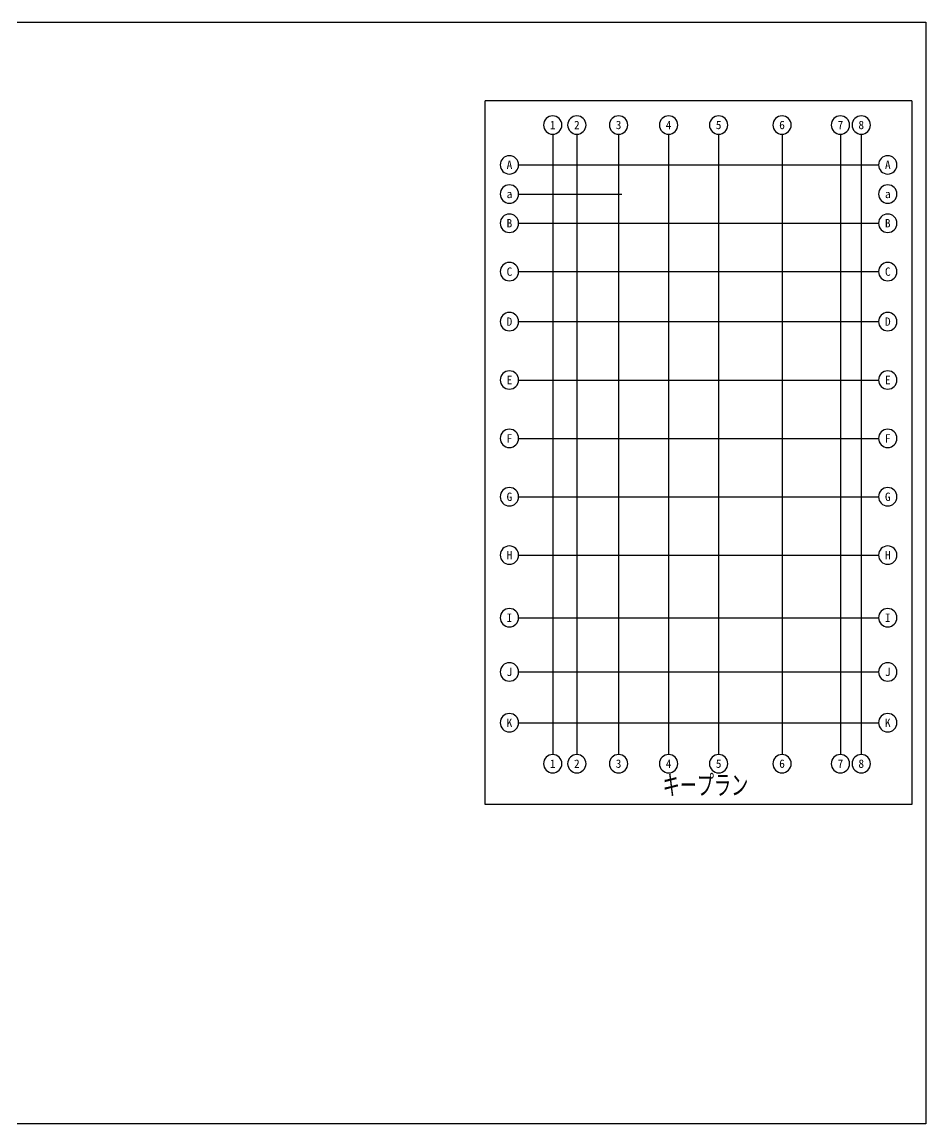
# Model space of a CAD drawing. Extents: x -229451 to 47804, y -161247 to 19812.
# Drawn here: x 33531 to 47804, y -29217 to -11814 of the extents above; entities that cross this region are included whole.
import ezdxf
from ezdxf.enums import TextEntityAlignment as Align
from ezdxf.lldxf.tags import DXFTag

# ---------------------------------------------------------------- set-up
doc = ezdxf.new("R2010")
doc.units = 0
doc.header["$LTSCALE"] = 450
doc.layers.add('E0_図面枠B_OFF', color=255, linetype='CONTINUOUS', plot=False)
doc.layers.add('E4_凡例', color=4, linetype='CONTINUOUS')
doc.layers.add('IA_通芯', color=12, linetype='CENTER2')
doc.styles.add('toda-A (0.7)', font='romans.shx', dxfattribs={"width": 0.7, "bigfont": 'extfont.shx'})
doc.styles.add('toda-G', font='msgothic.ttc')
tags = doc.linetypes.add('CENTER2', pattern=[2.3, 2, -0.1, 0.1, -0.1]).pattern_tags.tags
tags[10:11] = [DXFTag(74, 4), DXFTag(75, 0), DXFTag(340, '0'), DXFTag(46, 0.0), DXFTag(50, 0.0), DXFTag(44, 0.0), DXFTag(45, 0.0)]
tags[8:9] = [DXFTag(74, 4), DXFTag(75, 0), DXFTag(340, '0'), DXFTag(46, 0.0), DXFTag(50, 0.0), DXFTag(44, 0.0), DXFTag(45, 0.0)]
tags[6:7] = [DXFTag(74, 4), DXFTag(75, 0), DXFTag(340, '0'), DXFTag(46, 0.0), DXFTag(50, 0.0), DXFTag(44, 0.0), DXFTag(45, 0.0)]
tags[4:5] = [DXFTag(74, 4), DXFTag(75, 0), DXFTag(340, '0'), DXFTag(46, 0.0), DXFTag(50, 0.0), DXFTag(44, 0.0), DXFTag(45, 0.0)]

# ---------------------------------------------------------------- blocks, each defined once
blk = doc.blocks.new('通芯符号B')
at = {"layer": 'IA_通芯', "linetype": 'Continuous'}
blk.add_circle((0, 0), 275, dxfattribs=at)
at = {"layer": 'IA_通芯', "style": 'toda-G'}
blk.add_attdef('X02', text='', height=250, dxfattribs=at).set_placement((0, 0), align=Align.MIDDLE)
blk = doc.blocks.new('kenplan')
at = {"layer": 'E4_凡例'}
for p, q in [((-697, -9808), (-697, 1306)), ((6041, 1306), (-697, 1306)), ((6041, 1306), (6041, -9808)), ((6041, -9808), (-697, -9808))]:
    blk.add_line(p, q, dxfattribs=at)
at = {"layer": 'IA_通芯', "ltscale": 0.5}
for p, q in [((368, 779), (368, -9018)), ((749, 779), (749, -9018)), ((1408, 779), (1408, -9018)), ((2198, 779), (2198, -9018)), ((2988, 779), (2988, -9018)), ((3989, 779), (3989, -9018)), ((4911, 779), (4911, -9018)), ((5240, 779), (5240, -9018)), ((-170, 295), (5514, 295)), ((-170, -166), (1459, -166)), ((-170, -627), (5514, -627)), ((-170, -1391), (5514, -1391)), ((-170, -2181), (5514, -2181)), ((-170, -3103), (5514, -3103)), ((-170, -4025), (5514, -4025)), ((-170, -4947), (5514, -4947)), ((-170, -5869), (5514, -5869)), ((-170, -6857), (5514, -6857)), ((-170, -7713), (5514, -7713)), ((-170, -8516), (5514, -8516))]:
    blk.add_line(p, q, dxfattribs=at)
at = {"layer": 'IA_通芯'}
ref = blk.add_blockref('通芯符号B', (368, 924), dxfattribs=dict(at, xscale=-0.526799046353573, yscale=0.526799046353573, zscale=0.526799046476228, rotation=179.9999999999998))
ref.add_attrib('X02', '1', dxfattribs={"height": 132, "style": 'toda-G'}).set_placement((368, 924), align=Align.MIDDLE)
ref = blk.add_blockref('通芯符号B', (749, 924), dxfattribs=dict(at, xscale=-0.526799046353573, yscale=0.526799046353573, zscale=0.526799046476228, rotation=179.9999999999998))
ref.add_attrib('X02', '2', dxfattribs={"height": 132, "style": 'toda-G'}).set_placement((749, 924), align=Align.MIDDLE)
ref = blk.add_blockref('通芯符号B', (1408, 924), dxfattribs=dict(at, xscale=-0.526799046353573, yscale=0.526799046353573, zscale=0.526799046476228, rotation=179.9999999999998))
ref.add_attrib('X02', '3', dxfattribs={"height": 132, "style": 'toda-G'}).set_placement((1408, 924), align=Align.MIDDLE)
ref = blk.add_blockref('通芯符号B', (2198, 924), dxfattribs=dict(at, xscale=-0.526799046353573, yscale=0.526799046353573, zscale=0.526799046476228, rotation=179.9999999999998))
ref.add_attrib('X02', '4', dxfattribs={"height": 132, "style": 'toda-G'}).set_placement((2198, 924), align=Align.MIDDLE)
ref = blk.add_blockref('通芯符号B', (2988, 924), dxfattribs=dict(at, xscale=-0.526799046353573, yscale=0.526799046353573, zscale=0.526799046476228, rotation=179.9999999999998))
ref.add_attrib('X02', '5', dxfattribs={"height": 132, "style": 'toda-G'}).set_placement((2988, 924), align=Align.MIDDLE)
ref = blk.add_blockref('通芯符号B', (3989, 924), dxfattribs=dict(at, xscale=-0.526799046353573, yscale=0.526799046353573, zscale=0.526799046476228, rotation=179.9999999999998))
ref.add_attrib('X02', '6', dxfattribs={"height": 132, "style": 'toda-G'}).set_placement((3989, 924), align=Align.MIDDLE)
ref = blk.add_blockref('通芯符号B', (4911, 924), dxfattribs=dict(at, xscale=-0.526799046353573, yscale=0.526799046353573, zscale=0.526799046476228, rotation=179.9999999999998))
ref.add_attrib('X02', '7', dxfattribs={"height": 132, "style": 'toda-G'}).set_placement((4911, 924), align=Align.MIDDLE)
ref = blk.add_blockref('通芯符号B', (5240, 924), dxfattribs=dict(at, xscale=-0.526799046353573, yscale=0.526799046353573, zscale=0.526799046476228, rotation=179.9999999999998))
ref.add_attrib('X02', '8', dxfattribs={"height": 132, "style": 'toda-G'}).set_placement((5240, 924), align=Align.MIDDLE)
ref = blk.add_blockref('通芯符号B', (-315, 295), dxfattribs=dict(at, xscale=-0.526799046353573, yscale=0.526799046353573, zscale=0.526799046476228, rotation=179.9999999999998))
ref.add_attrib('X02', 'A', dxfattribs={"height": 132, "style": 'toda-G'}).set_placement((-315, 295), align=Align.MIDDLE)
ref = blk.add_blockref('通芯符号B', (5659, 295), dxfattribs=dict(at, xscale=-0.526799046353573, yscale=0.526799046353573, zscale=0.526799046476228, rotation=179.9999999999998))
ref.add_attrib('X02', 'A', dxfattribs={"height": 132, "style": 'toda-G'}).set_placement((5659, 295), align=Align.MIDDLE)
ref = blk.add_blockref('通芯符号B', (-315, -166), dxfattribs=dict(at, xscale=-0.526799046353573, yscale=0.526799046353573, zscale=0.526799046476228, rotation=179.9999999999998))
ref.add_attrib('X02', 'a', dxfattribs={"height": 132, "style": 'toda-G'}).set_placement((-315, -166), align=Align.MIDDLE)
ref = blk.add_blockref('通芯符号B', (5659, -166), dxfattribs=dict(at, xscale=-0.526799046353573, yscale=0.526799046353573, zscale=0.526799046476228, rotation=179.9999999999998))
ref.add_attrib('X02', 'a', dxfattribs={"height": 132, "style": 'toda-G'}).set_placement((5659, -166), align=Align.MIDDLE)
ref = blk.add_blockref('通芯符号B', (-315, -627), dxfattribs=dict(at, xscale=-0.526799046353573, yscale=0.526799046353573, zscale=0.526799046476228, rotation=179.9999999999998))
ref.add_attrib('X02', 'B', dxfattribs={"height": 132, "style": 'toda-G'}).set_placement((-315, -627), align=Align.MIDDLE)
ref = blk.add_blockref('通芯符号B', (5659, -627), dxfattribs=dict(at, xscale=-0.526799046353573, yscale=0.526799046353573, zscale=0.526799046476228, rotation=179.9999999999998))
ref.add_attrib('X02', 'B', dxfattribs={"height": 132, "style": 'toda-G'}).set_placement((5659, -627), align=Align.MIDDLE)
ref = blk.add_blockref('通芯符号B', (-315, -1391), dxfattribs=dict(at, xscale=-0.526799046353573, yscale=0.526799046353573, zscale=0.526799046476228, rotation=179.9999999999998))
ref.add_attrib('X02', 'C', dxfattribs={"height": 132, "style": 'toda-G'}).set_placement((-315, -1391), align=Align.MIDDLE)
ref = blk.add_blockref('通芯符号B', (5659, -1391), dxfattribs=dict(at, xscale=-0.526799046353573, yscale=0.526799046353573, zscale=0.526799046476228, rotation=179.9999999999998))
ref.add_attrib('X02', 'C', dxfattribs={"height": 132, "style": 'toda-G'}).set_placement((5659, -1391), align=Align.MIDDLE)
ref = blk.add_blockref('通芯符号B', (-315, -2181), dxfattribs=dict(at, xscale=-0.526799046353573, yscale=0.526799046353573, zscale=0.526799046476228, rotation=179.9999999999998))
ref.add_attrib('X02', 'D', dxfattribs={"height": 132, "style": 'toda-G'}).set_placement((-315, -2181), align=Align.MIDDLE)
ref = blk.add_blockref('通芯符号B', (5659, -2181), dxfattribs=dict(at, xscale=-0.526799046353573, yscale=0.526799046353573, zscale=0.526799046476228, rotation=179.9999999999998))
ref.add_attrib('X02', 'D', dxfattribs={"height": 132, "style": 'toda-G'}).set_placement((5659, -2181), align=Align.MIDDLE)
ref = blk.add_blockref('通芯符号B', (-315, -3103), dxfattribs=dict(at, xscale=-0.526799046353573, yscale=0.526799046353573, zscale=0.526799046476228, rotation=179.9999999999998))
ref.add_attrib('X02', 'E', dxfattribs={"height": 132, "style": 'toda-G'}).set_placement((-315, -3103), align=Align.MIDDLE)
ref = blk.add_blockref('通芯符号B', (5659, -3103), dxfattribs=dict(at, xscale=-0.526799046353573, yscale=0.526799046353573, zscale=0.526799046476228, rotation=179.9999999999998))
ref.add_attrib('X02', 'E', dxfattribs={"height": 132, "style": 'toda-G'}).set_placement((5659, -3103), align=Align.MIDDLE)
ref = blk.add_blockref('通芯符号B', (-315, -4025), dxfattribs=dict(at, xscale=-0.526799046353573, yscale=0.526799046353573, zscale=0.526799046476228, rotation=179.9999999999998))
ref.add_attrib('X02', 'F', dxfattribs={"height": 132, "style": 'toda-G'}).set_placement((-315, -4025), align=Align.MIDDLE)
ref = blk.add_blockref('通芯符号B', (5659, -4025), dxfattribs=dict(at, xscale=-0.526799046353573, yscale=0.526799046353573, zscale=0.526799046476228, rotation=179.9999999999998))
ref.add_attrib('X02', 'F', dxfattribs={"height": 132, "style": 'toda-G'}).set_placement((5659, -4025), align=Align.MIDDLE)
ref = blk.add_blockref('通芯符号B', (-315, -4947), dxfattribs=dict(at, xscale=-0.526799046353573, yscale=0.526799046353573, zscale=0.526799046476228, rotation=179.9999999999998))
ref.add_attrib('X02', 'G', dxfattribs={"height": 132, "style": 'toda-G'}).set_placement((-315, -4947), align=Align.MIDDLE)
ref = blk.add_blockref('通芯符号B', (5659, -4947), dxfattribs=dict(at, xscale=-0.526799046353573, yscale=0.526799046353573, zscale=0.526799046476228, rotation=179.9999999999998))
ref.add_attrib('X02', 'G', dxfattribs={"height": 132, "style": 'toda-G'}).set_placement((5659, -4947), align=Align.MIDDLE)
ref = blk.add_blockref('通芯符号B', (-315, -5869), dxfattribs=dict(at, xscale=-0.526799046353573, yscale=0.526799046353573, zscale=0.526799046476228, rotation=179.9999999999998))
ref.add_attrib('X02', 'H', dxfattribs={"height": 132, "style": 'toda-G'}).set_placement((-315, -5869), align=Align.MIDDLE)
ref = blk.add_blockref('通芯符号B', (5659, -5869), dxfattribs=dict(at, xscale=-0.526799046353573, yscale=0.526799046353573, zscale=0.526799046476228, rotation=179.9999999999998))
ref.add_attrib('X02', 'H', dxfattribs={"height": 132, "style": 'toda-G'}).set_placement((5659, -5869), align=Align.MIDDLE)
ref = blk.add_blockref('通芯符号B', (-315, -6857), dxfattribs=dict(at, xscale=-0.526799046353573, yscale=0.526799046353573, zscale=0.526799046476228, rotation=179.9999999999998))
ref.add_attrib('X02', 'I', dxfattribs={"height": 132, "style": 'toda-G'}).set_placement((-315, -6857), align=Align.MIDDLE)
ref = blk.add_blockref('通芯符号B', (5659, -6857), dxfattribs=dict(at, xscale=-0.526799046353573, yscale=0.526799046353573, zscale=0.526799046476228, rotation=179.9999999999998))
ref.add_attrib('X02', 'I', dxfattribs={"height": 132, "style": 'toda-G'}).set_placement((5659, -6857), align=Align.MIDDLE)
ref = blk.add_blockref('通芯符号B', (-315, -7713), dxfattribs=dict(at, xscale=-0.526799046353573, yscale=0.526799046353573, zscale=0.526799046476228, rotation=179.9999999999998))
ref.add_attrib('X02', 'J', dxfattribs={"height": 132, "style": 'toda-G'}).set_placement((-315, -7713), align=Align.MIDDLE)
ref = blk.add_blockref('通芯符号B', (5659, -7713), dxfattribs=dict(at, xscale=-0.526799046353573, yscale=0.526799046353573, zscale=0.526799046476228, rotation=179.9999999999998))
ref.add_attrib('X02', 'J', dxfattribs={"height": 132, "style": 'toda-G'}).set_placement((5659, -7713), align=Align.MIDDLE)
ref = blk.add_blockref('通芯符号B', (-315, -8516), dxfattribs=dict(at, xscale=-0.526799046353573, yscale=0.526799046353573, zscale=0.526799046476228, rotation=179.9999999999998))
ref.add_attrib('X02', 'K', dxfattribs={"height": 132, "style": 'toda-G'}).set_placement((-315, -8516), align=Align.MIDDLE)
ref = blk.add_blockref('通芯符号B', (5659, -8516), dxfattribs=dict(at, xscale=-0.526799046353573, yscale=0.526799046353573, zscale=0.526799046476228, rotation=179.9999999999998))
ref.add_attrib('X02', 'K', dxfattribs={"height": 132, "style": 'toda-G'}).set_placement((5659, -8516), align=Align.MIDDLE)
ref = blk.add_blockref('通芯符号B', (368, -9163), dxfattribs=dict(at, xscale=-0.526799046353573, yscale=0.526799046353573, zscale=0.526799046476228, rotation=179.9999999999998))
ref.add_attrib('X02', '1', dxfattribs={"height": 132, "style": 'toda-G'}).set_placement((368, -9163), align=Align.MIDDLE)
ref = blk.add_blockref('通芯符号B', (749, -9163), dxfattribs=dict(at, xscale=-0.526799046353573, yscale=0.526799046353573, zscale=0.526799046476228, rotation=179.9999999999998))
ref.add_attrib('X02', '2', dxfattribs={"height": 132, "style": 'toda-G'}).set_placement((749, -9163), align=Align.MIDDLE)
ref = blk.add_blockref('通芯符号B', (1408, -9163), dxfattribs=dict(at, xscale=-0.526799046353573, yscale=0.526799046353573, zscale=0.526799046476228, rotation=179.9999999999998))
ref.add_attrib('X02', '3', dxfattribs={"height": 132, "style": 'toda-G'}).set_placement((1408, -9163), align=Align.MIDDLE)
ref = blk.add_blockref('通芯符号B', (2198, -9163), dxfattribs=dict(at, xscale=-0.526799046353573, yscale=0.526799046353573, zscale=0.526799046476228, rotation=179.9999999999998))
ref.add_attrib('X02', '4', dxfattribs={"height": 132, "style": 'toda-G'}).set_placement((2198, -9163), align=Align.MIDDLE)
ref = blk.add_blockref('通芯符号B', (2988, -9163), dxfattribs=dict(at, xscale=-0.526799046353573, yscale=0.526799046353573, zscale=0.526799046476228, rotation=179.9999999999998))
ref.add_attrib('X02', '5', dxfattribs={"height": 132, "style": 'toda-G'}).set_placement((2988, -9163), align=Align.MIDDLE)
ref = blk.add_blockref('通芯符号B', (3989, -9163), dxfattribs=dict(at, xscale=-0.526799046353573, yscale=0.526799046353573, zscale=0.526799046476228, rotation=179.9999999999998))
ref.add_attrib('X02', '6', dxfattribs={"height": 132, "style": 'toda-G'}).set_placement((3989, -9163), align=Align.MIDDLE)
ref = blk.add_blockref('通芯符号B', (4911, -9163), dxfattribs=dict(at, xscale=-0.526799046353573, yscale=0.526799046353573, zscale=0.526799046476228, rotation=179.9999999999998))
ref.add_attrib('X02', '7', dxfattribs={"height": 132, "style": 'toda-G'}).set_placement((4911, -9163), align=Align.MIDDLE)
ref = blk.add_blockref('通芯符号B', (5240, -9163), dxfattribs=dict(at, xscale=-0.526799046353573, yscale=0.526799046353573, zscale=0.526799046476228, rotation=179.9999999999998))
ref.add_attrib('X02', '8', dxfattribs={"height": 132, "style": 'toda-G'}).set_placement((5240, -9163), align=Align.MIDDLE)
at = {"layer": 'E4_凡例', "style": 'toda-A (0.7)', "width": 0.7}
blk.add_text('キープラン', height=351.2, dxfattribs=at).set_placement((2104, -9688))

msp = doc.modelspace()

# ---------------------------------------------------------------- linework, layer by layer
at = {"layer": 'E0_図面枠B_OFF'}
msp.add_lwpolyline([(19258.5023, -11813.9572), (47804.4774, -11813.9572), (47804.4774, -29216.7977), (19258.5023, -29216.7977)], close=True, dxfattribs=at)

# ---------------------------------------------------------------- block references
at = {"layer": 'IA_通芯'}
msp.add_blockref('kenplan', (41542.7023, -14364.4814), dxfattribs=at)

doc.saveas('drawing.dxf')
